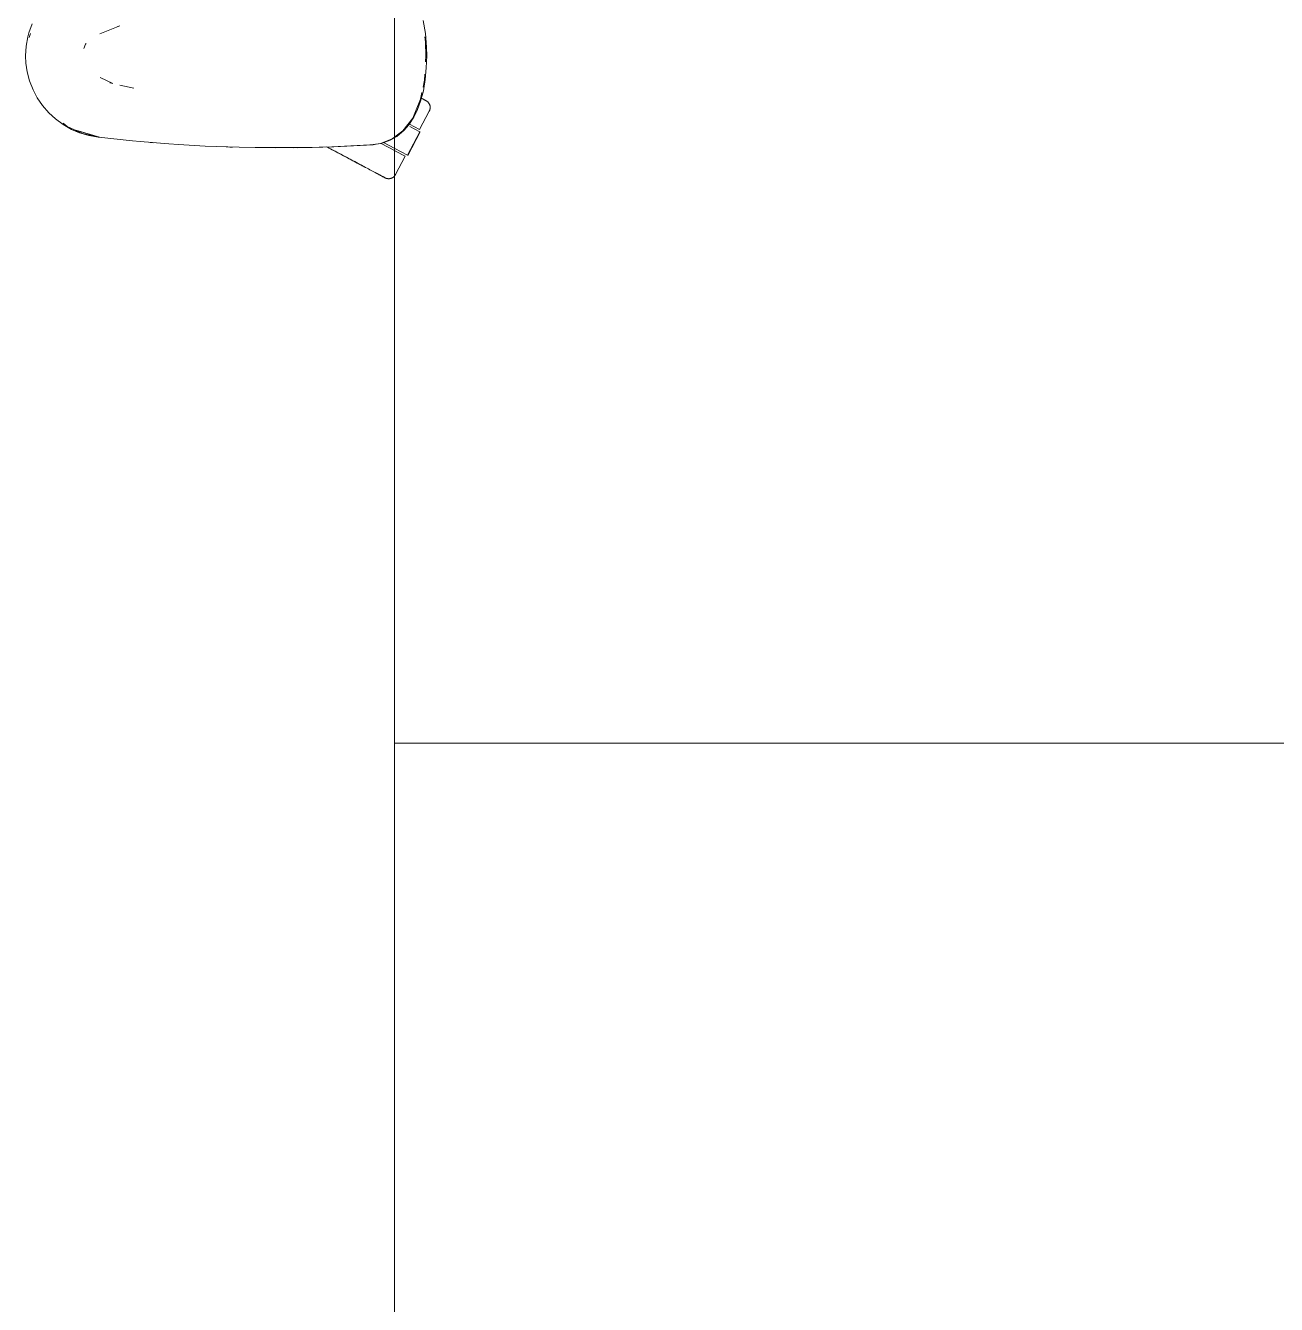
# Model space of a CAD drawing. Header units: millimetres. Extents: x 155927 to 295199, y -4084 to 97293.
# Drawn here: x 199791 to 200450, y 11789 to 12463 of the extents above; entities that cross this region are included whole.
import ezdxf

# ---------------------------------------------------------------- set-up
doc = ezdxf.new("R2010")
doc.units = ezdxf.units.MM
doc.header["$MEASUREMENT"] = 0
doc.layers.add('G-IMPT', color=8, linetype='CONTINUOUS', lineweight=9)
doc.layers.add('I-FURN', color=8, linetype='CONTINUOUS', lineweight=9)

msp = doc.modelspace()

# ---------------------------------------------------------------- linework, layer by layer
at = {"layer": 'G-IMPT'}
for p, q in [((199794.8, 12463.7), (199793.09, 12458.93)), ((199840.93, 12462.53), (199830.5, 12458.38)), ((199840.93, 12462.53), (199839.71, 12462.28)), ((200000.9, 12465.39), (200002.01, 12458.63)), ((199791.64, 12451.85), (199792.52, 12456.8)), ((199792.52, 12456.8), (199793.09, 12458.93)), ((199793.89, 12458.49), (199793.27, 12456.46)), ((199822.98, 12452.86), (199823.27, 12453.31)), ((200002.07, 12453.98), (200001.68, 12456.76)), ((200002.59, 12451.32), (200002.01, 12458.63)), ((200002.07, 12453.98), (200002.3, 12446.81)), ((199791.35, 12446.81), (199791.64, 12451.85)), ((199791.35, 12446.81), (199791.52, 12442.96)), ((199821.96, 12450.64), (199822.98, 12452.86)), ((200002.11, 12443.7), (200002.3, 12446.81)), ((200002.68, 12446.81), (200002.5, 12440.47)), ((200002.59, 12451.32), (200002.68, 12446.81)), ((199792.17, 12438.45), (199791.52, 12442.96)), ((200001.93, 12434.32), (200002.5, 12440.47)), ((199792.17, 12438.45), (199793.43, 12433.58)), ((199795.26, 12428.87), (199793.43, 12433.58)), ((199830.6, 12435.43), (199837.38, 12432.17)), ((200000.75, 12430.23), (200001.52, 12433.98)), ((200001.93, 12434.32), (200000.93, 12428.39)), ((200001.52, 12433.98), (200001.71, 12437.19)), ((199797.45, 12424.71), (199795.26, 12428.87)), ((199835.75, 12432.62), (199837.38, 12432.17)), ((199848.43, 12429.83), (199840.99, 12431.4)), ((199999.48, 12424.02), (200000.19, 12427.49)), ((199999.5, 12422.91), (200000.93, 12428.39)), ((199797.45, 12424.71), (199800.28, 12420.54)), ((199800.28, 12420.54), (199803.6, 12416.71)), ((199999.48, 12424.02), (199997.15, 12418.4)), ((199999.5, 12422.91), (199997.92, 12418.58)), ((199807.04, 12413.54), (199803.6, 12416.71)), ((199807.04, 12413.54), (199811.13, 12410.54)), ((199990.09, 12407.22), (199995.31, 12414.01)), ((199995.93, 12414.5), (199993.28, 12410.45)), ((199995.31, 12414.01), (199997.15, 12418.4)), ((199995.93, 12414.5), (199997.92, 12418.58)), ((199811.08, 12411.24), (199813.19, 12409.64)), ((199815.57, 12408.03), (199811.13, 12410.54)), ((199821.26, 12405.9), (199813.19, 12409.64)), ((199815.57, 12408.03), (199819.81, 12406.22)), ((199830.23, 12403.86), (199817.76, 12407.69)), ((199817.76, 12407.69), (199826.91, 12404.78)), ((199819.81, 12406.22), (199824.67, 12404.75)), ((199821.26, 12405.9), (199829.66, 12403.99)), ((199985.83, 12404.06), (199990.09, 12407.22)), ((199986.87, 12404.34), (199990.61, 12407.42)), ((199993.28, 12410.45), (199990.61, 12407.42)), ((199829.71, 12403.86), (199824.67, 12404.75)), ((199830.23, 12403.86), (199826.91, 12404.78)), ((199847.64, 12401.95), (199829.71, 12403.86)), ((199851.77, 12401.61), (199847.64, 12401.95)), ((199866.83, 12400.36), (199851.77, 12401.61)), ((199858.64, 12401.01), (199856.97, 12401.18)), ((199866.83, 12400.36), (199871.91, 12400.03)), ((199871.91, 12400.03), (199886.05, 12399.22)), ((199892.08, 12398.97), (199886.05, 12399.22)), ((199892.08, 12398.97), (199903.84, 12398.58)), ((199952.63, 12398.84), (199974.41, 12399.92)), ((199952.63, 12398.84), (199972.8, 12399.81)), ((199953.83, 12398.87), (199974.41, 12399.92)), ((199974.41, 12399.92), (199972.8, 12399.81)), ((199974.41, 12399.92), (199976.06, 12400.18)), ((199978.27, 12400.64), (199974.43, 12400.06)), ((199978.45, 12400.62), (199976.06, 12400.18)), ((199978.27, 12400.64), (199984.47, 12403.05)), ((199978.45, 12400.62), (199979.8, 12400.99)), ((199983.44, 12402.38), (199979.8, 12400.99)), ((199983.44, 12402.38), (199985.68, 12403.66)), ((199984.47, 12403.05), (199985.68, 12403.95)), ((199985.83, 12403.75), (199986.87, 12404.34)), ((199896.96, 12398.83), (199898.9, 12398.72)), ((199898.9, 12398.72), (199900.39, 12398.71)), ((199912.25, 12398.42), (199903.84, 12398.58)), ((199912.25, 12398.42), (199942.27, 12398.53)), ((199912.25, 12398.42), (199932.44, 12398.37)), ((199912.25, 12398.42), (199923.05, 12398.33)), ((199942.27, 12398.53), (199923.05, 12398.33)), ((199932.44, 12398.37), (199953.83, 12398.87)), ((199932.44, 12398.37), (199952.63, 12398.84)), ((199932.44, 12398.37), (199942.27, 12398.53)), ((199932.44, 12398.41), (199934.48, 12398.39)), ((199934.48, 12398.39), (199936.39, 12398.46)), ((199942.27, 12398.53), (199953.83, 12398.87)), ((199953.83, 12398.87), (199952.63, 12398.84))]:
    msp.add_line(p, q, dxfattribs=at)
at = {"layer": 'I-FURN'}
for p, q in [((199985.68, 13484.61), (199985.68, 12084.61)), ((199985.68, 12084.61), (199985.68, 13484.61)), ((199999.75, 12424.53), (200000.18, 12424.3)), ((200000.4, 12424.18), (199999.99, 12424.4)), ((200000.18, 12424.3), (200000.58, 12424.09)), ((200000.77, 12423.99), (200000.4, 12424.18)), ((200000.58, 12424.09), (200000.93, 12423.9)), ((200001.11, 12423.81), (200000.77, 12423.99)), ((200000.93, 12423.9), (200001.25, 12423.73)), ((200001.41, 12423.65), (200001.11, 12423.81)), ((200001.25, 12423.73), (200001.53, 12423.58)), ((200001.66, 12423.51), (200001.41, 12423.65)), ((200001.53, 12423.58), (200001.77, 12423.46)), ((200001.88, 12423.39), (200001.66, 12423.51)), ((200001.77, 12423.46), (200001.97, 12423.35)), ((200002.06, 12423.3), (200001.88, 12423.39)), ((200001.97, 12423.35), (200002.13, 12423.26)), ((200002.2, 12423.22), (200002.06, 12423.3)), ((200002.13, 12423.26), (200002.26, 12423.2)), ((200002.3, 12423.17), (200002.2, 12423.22)), ((200002.26, 12423.2), (200002.34, 12423.15)), ((200002.36, 12423.14), (200002.3, 12423.17)), ((200002.34, 12423.15), (200002.38, 12423.13)), ((200002.38, 12423.13), (200002.36, 12423.14)), ((200002.38, 12423.13), (200002.53, 12423.05)), ((200002.38, 12423.13), (200002.38, 12423.13)), ((200002.53, 12423.05), (200002.66, 12422.97)), ((200002.66, 12422.97), (200002.8, 12422.88)), ((200002.8, 12422.88), (200002.93, 12422.78)), ((200002.93, 12422.78), (200003.05, 12422.68)), ((200003.05, 12422.68), (200003.18, 12422.58)), ((200003.18, 12422.58), (200003.29, 12422.47)), ((200003.29, 12422.47), (200003.41, 12422.35)), ((200003.41, 12422.35), (200003.52, 12422.23)), ((200003.52, 12422.23), (200003.62, 12422.11)), ((200003.62, 12422.11), (200003.72, 12421.98)), ((200003.72, 12421.98), (200003.81, 12421.85)), ((200003.81, 12421.85), (200003.9, 12421.72)), ((200003.9, 12421.72), (200003.99, 12421.58)), ((200003.99, 12421.58), (200004.06, 12421.44)), ((200004.06, 12421.44), (200004.14, 12421.29)), ((200004.14, 12421.29), (200004.2, 12421.15)), ((200004.2, 12421.15), (200004.26, 12421)), ((200004.26, 12421), (200004.32, 12420.85)), ((200004.32, 12420.85), (200004.36, 12420.69)), ((200004.36, 12420.69), (200004.41, 12420.54)), ((200004.41, 12420.54), (200004.44, 12420.38)), ((200004.44, 12420.38), (200004.47, 12420.22)), ((200004.47, 12420.22), (200004.49, 12420.06)), ((200004.49, 12420.06), (200004.51, 12419.9)), ((200004.51, 12419.26), (200004.49, 12419.1)), ((200004.51, 12419.9), (200004.52, 12419.74)), ((200004.52, 12419.42), (200004.51, 12419.26)), ((200004.52, 12419.74), (200004.52, 12419.58)), ((200004.52, 12419.58), (200004.52, 12419.42)), ((199998.9, 12407.99), (200004.05, 12417.68)), ((200004.07, 12417.72), (200004.05, 12417.68)), ((200004.14, 12417.86), (200004.07, 12417.72)), ((200004.21, 12418.01), (200004.14, 12417.86)), ((200004.27, 12418.16), (200004.21, 12418.01)), ((200004.32, 12418.31), (200004.27, 12418.16)), ((200004.37, 12418.46), (200004.32, 12418.31)), ((200004.41, 12418.62), (200004.37, 12418.46)), ((200004.44, 12418.78), (200004.41, 12418.62)), ((200004.47, 12418.94), (200004.44, 12418.78)), ((200004.49, 12419.1), (200004.47, 12418.94)), ((199999.09, 12406.76), (199992.51, 12394.4)), ((199992.68, 12394.31), (199999.26, 12406.67)), ((199993.71, 12410.75), (199998.9, 12407.99)), ((199993.79, 12409.58), (199999.09, 12406.76)), ((199978.72, 12400.6), (199986.1, 12396.68)), ((199985.82, 12397.96), (199980.01, 12401.05)), ((199950.92, 12398.39), (199949.94, 12398.92)), ((199950.39, 12398.68), (199951.38, 12398.15)), ((199951.92, 12397.87), (199950.92, 12398.39)), ((199951.38, 12398.15), (199952.37, 12397.62)), ((199952.91, 12397.34), (199951.92, 12397.87)), ((199952.37, 12397.62), (199953.37, 12397.09)), ((199953.91, 12396.8), (199952.91, 12397.34)), ((199953.37, 12397.09), (199954.38, 12396.56)), ((199954.92, 12396.27), (199953.91, 12396.8)), ((199954.38, 12396.56), (199955.38, 12396.02)), ((199955.92, 12395.73), (199954.92, 12396.27)), ((199955.38, 12396.02), (199956.39, 12395.49)), ((199956.93, 12395.2), (199955.92, 12395.73)), ((199956.39, 12395.49), (199957.39, 12394.95)), ((199957.93, 12394.67), (199956.93, 12395.2)), ((199957.39, 12394.95), (199958.39, 12394.42)), ((199958.93, 12394.14), (199957.93, 12394.67)), ((199958.39, 12394.42), (199959.39, 12393.89)), ((199959.92, 12393.61), (199958.93, 12394.14)), ((199959.39, 12393.89), (199960.38, 12393.36)), ((199960.91, 12393.08), (199959.92, 12393.61)), ((199960.38, 12393.36), (199961.36, 12392.84)), ((199961.89, 12392.56), (199960.91, 12393.08)), ((199961.36, 12392.84), (199962.34, 12392.32)), ((199962.86, 12392.05), (199961.89, 12392.56)), ((199962.34, 12392.32), (199963.3, 12391.81)), ((199992.51, 12394.4), (199985.97, 12397.88)), ((199986.23, 12396.61), (199991.39, 12393.86)), ((199986.24, 12384.18), (199991.39, 12393.86)), ((199963.82, 12391.54), (199962.86, 12392.05)), ((199963.3, 12391.81), (199964.25, 12391.31)), ((199964.76, 12391.04), (199963.82, 12391.54)), ((199964.25, 12391.31), (199965.19, 12390.81)), ((199965.69, 12390.54), (199964.76, 12391.04)), ((199965.19, 12390.81), (199966.11, 12390.32)), ((199966.6, 12390.06), (199965.69, 12390.54)), ((199966.11, 12390.32), (199967.02, 12389.83)), ((199967.5, 12389.58), (199966.6, 12390.06)), ((199967.02, 12389.83), (199967.91, 12389.36)), ((199968.38, 12389.11), (199967.5, 12389.58)), ((199967.91, 12389.36), (199968.77, 12388.9)), ((199969.23, 12388.66), (199968.38, 12389.11)), ((199968.77, 12388.9), (199969.62, 12388.45)), ((199970.07, 12388.21), (199969.23, 12388.66)), ((199969.62, 12388.45), (199970.44, 12388.01)), ((199970.44, 12388.01), (199971.25, 12387.59)), ((199971.25, 12387.59), (199972.02, 12387.17)), ((199972.02, 12387.17), (199972.77, 12386.78)), ((199972.77, 12386.78), (199973.49, 12386.39)), ((199973.49, 12386.39), (199974.19, 12386.02)), ((199974.19, 12386.02), (199974.85, 12385.67)), ((199974.85, 12385.67), (199975.49, 12385.33)), ((199975.49, 12385.33), (199976.09, 12385.01)), ((199976.4, 12384.85), (199975.81, 12385.16)), ((199976.09, 12385.01), (199976.66, 12384.71)), ((199976.95, 12384.55), (199976.4, 12384.85)), ((199976.66, 12384.71), (199977.19, 12384.43)), ((199977.47, 12384.28), (199976.95, 12384.55)), ((199977.19, 12384.43), (199977.69, 12384.16)), ((199977.95, 12384.02), (199977.47, 12384.28)), ((199977.69, 12384.16), (199978.16, 12383.91)), ((199978.39, 12383.79), (199977.95, 12384.02)), ((199978.16, 12383.91), (199978.59, 12383.68)), ((199978.8, 12383.57), (199978.39, 12383.79)), ((199978.59, 12383.68), (199978.98, 12383.47)), ((199979.18, 12383.37), (199978.8, 12383.57)), ((199978.98, 12383.47), (199979.34, 12383.29)), ((199979.51, 12383.19), (199979.18, 12383.37)), ((199979.34, 12383.29), (199979.65, 12383.12)), ((199979.81, 12383.03), (199979.51, 12383.19)), ((199979.65, 12383.12), (199979.93, 12382.97)), ((199980.07, 12382.9), (199979.81, 12383.03)), ((199979.93, 12382.97), (199980.17, 12382.84)), ((199980.29, 12382.78), (199980.07, 12382.9)), ((199980.17, 12382.84), (199980.38, 12382.73)), ((199980.47, 12382.68), (199980.29, 12382.78)), ((199980.38, 12382.73), (199980.54, 12382.65)), ((199980.61, 12382.61), (199980.47, 12382.68)), ((199980.54, 12382.65), (199980.66, 12382.58)), ((199980.71, 12382.56), (199980.61, 12382.61)), ((199980.66, 12382.58), (199980.74, 12382.54)), ((199980.77, 12382.52), (199980.71, 12382.56)), ((199980.74, 12382.54), (199980.78, 12382.52)), ((199980.79, 12382.51), (199980.77, 12382.52)), ((199980.78, 12382.52), (199980.79, 12382.51)), ((199980.83, 12382.49), (199980.79, 12382.51)), ((199980.97, 12382.42), (199980.83, 12382.49)), ((199981.12, 12382.36), (199980.97, 12382.42)), ((199981.27, 12382.3), (199981.12, 12382.36)), ((199981.42, 12382.24), (199981.27, 12382.3)), ((199981.58, 12382.2), (199981.42, 12382.24)), ((199981.73, 12382.15), (199981.58, 12382.2)), ((199981.89, 12382.12), (199981.73, 12382.15)), ((199982.05, 12382.09), (199981.89, 12382.12)), ((199982.21, 12382.07), (199982.05, 12382.09)), ((199982.37, 12382.05), (199982.21, 12382.07)), ((199982.53, 12382.04), (199982.37, 12382.05)), ((199982.69, 12382.04), (199982.53, 12382.04)), ((199982.85, 12382.04), (199982.69, 12382.04)), ((199983.01, 12382.05), (199982.85, 12382.04)), ((199983.17, 12382.07), (199983.01, 12382.05)), ((199983.33, 12382.09), (199983.17, 12382.07)), ((199983.49, 12382.12), (199983.33, 12382.09)), ((199983.65, 12382.16), (199983.49, 12382.12)), ((199983.8, 12382.2), (199983.65, 12382.16)), ((199983.96, 12382.25), (199983.8, 12382.2)), ((199984.11, 12382.3), (199983.96, 12382.25)), ((199984.26, 12382.36), (199984.11, 12382.3)), ((199984.41, 12382.43), (199984.26, 12382.36)), ((199984.55, 12382.5), (199984.41, 12382.43)), ((199984.69, 12382.58), (199984.55, 12382.5)), ((199984.83, 12382.66), (199984.69, 12382.58)), ((199984.96, 12382.75), (199984.83, 12382.66)), ((199985.09, 12382.84), (199984.96, 12382.75)), ((199985.22, 12382.94), (199985.09, 12382.84)), ((199985.34, 12383.05), (199985.22, 12382.94)), ((199985.46, 12383.16), (199985.34, 12383.05)), ((199985.58, 12383.27), (199985.46, 12383.16)), ((199985.69, 12383.39), (199985.58, 12383.27)), ((199985.79, 12383.51), (199985.69, 12383.39)), ((199985.89, 12383.64), (199985.79, 12383.51)), ((199985.99, 12383.77), (199985.89, 12383.64)), ((199986.08, 12383.9), (199985.99, 12383.77)), ((199986.16, 12384.04), (199986.08, 12383.9)), ((199986.24, 12384.18), (199986.16, 12384.04)), ((199985.68, 12084.61), (200785.68, 12084.61)), ((200785.68, 12084.61), (199985.68, 12084.61)), ((200785.68, 12084.61), (199985.68, 12084.61)), ((199985.68, 12084.61), (199985.68, 10684.61)), ((199985.68, 10684.61), (199985.68, 12084.61)), ((199985.68, 12084.61), (200785.68, 12084.61))]:
    msp.add_line(p, q, dxfattribs=at)

doc.saveas('drawing.dxf')
